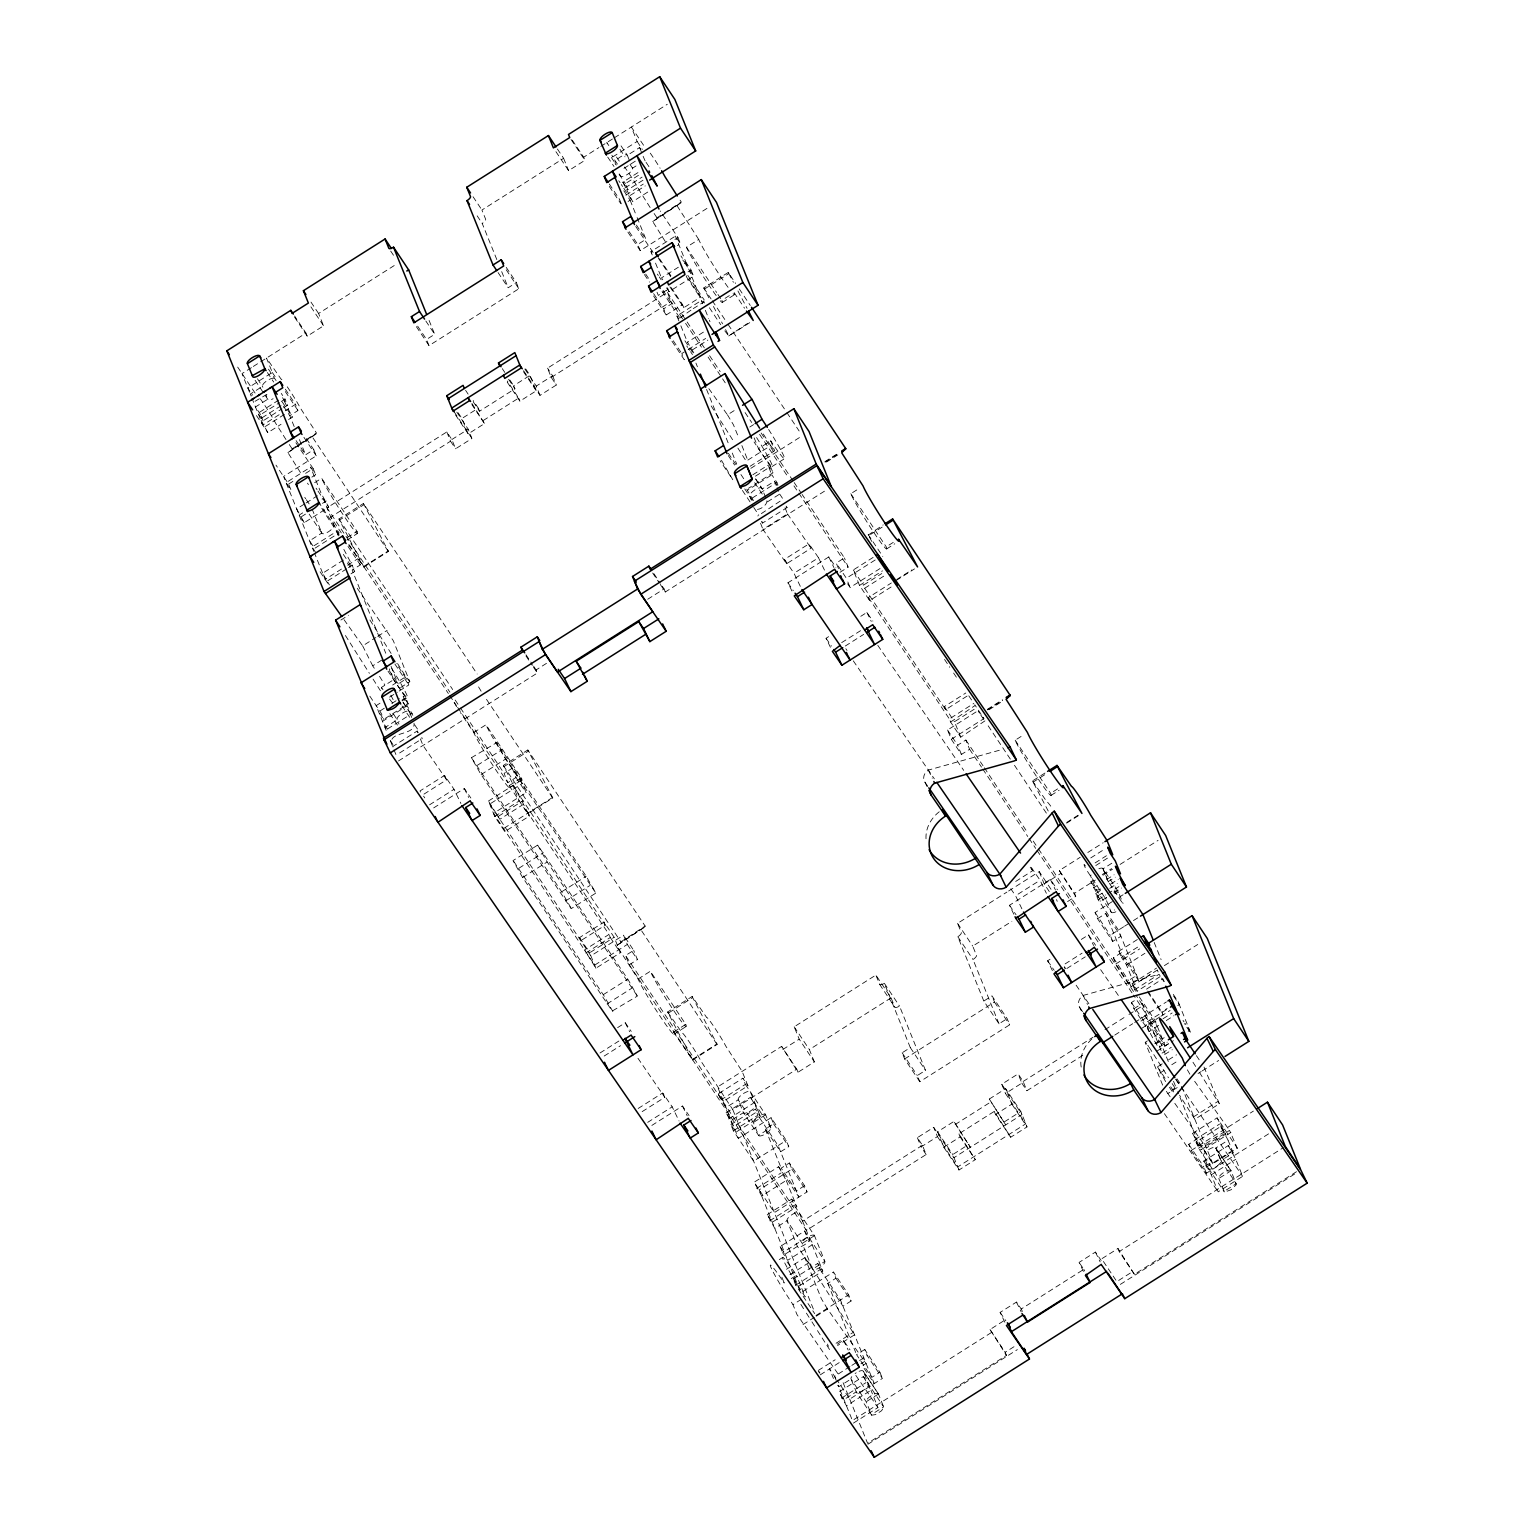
<?xml version="1.0" encoding="UTF-8"?>
<svg xmlns="http://www.w3.org/2000/svg" width="1534" height="1534" viewBox="0 0 1534 1534"><rect width="100%" height="100%" fill="white"/><g stroke="black" fill="none" stroke-linecap="round" stroke-linejoin="round"><path stroke-width="0.75" stroke-dasharray="5 3.75" d="M348.602 544.819L363.903 567.005L339.455 520.103L364.018 504.667L363.462 503.536L477.17 674.02M363.903 567.005L388.447 551.435L364.018 504.667M724.815 330.865L728.765 335.927L750.164 322.389M400.585 687.596L409.827 681.729L393.318 640.733L356.923 587.829M471.417 757.719L496.652 742.648L586.18 876.259L595.863 893.095L571.147 908.646L480.41 773.519L471.417 757.719L561.674 891.772L571.357 908.627M495.981 742.13L504.916 758.007L595.863 893.095M750.107 466.259L774.651 450.708L770.758 440.891L758.505 448.637A33.901 2.224 57.7 0 0 772.35 465.914A33.901 2.224 57.7 0 0 756.377 437.228M524.34 808.399L528.31 813.461L552.815 797.948L527.83 750.03L645.315 926.344M537.705 845.081L512.989 860.612L521.982 876.413L612.2 1011.059L637.377 996.084L628.461 980.207L537.705 845.081L546.487 860.9L637.377 996.084M612.871 1011.596L603.955 995.719L513.2 860.593M692.62 1059.994L717.164 1044.443L692.678 997.579L668.23 1013.188L692.659 1059.956L673.522 1032.133A33.901 2.224 57.7 0 1 660.176 1016.371A33.901 2.224 57.7 0 1 638.106 979.018L616.61 945.577L645.335 926.594L616.61 945.577M786.501 1269.27L804.89 1257.631L808.802 1262.75L854.534 1334.81L837.564 1345.548M1162.657 1085.132L1145.208 1042.487L1148.276 1040.186M287.893 452.568L316.618 433.585L287.893 452.568L300.856 473.22M652.717 221.548L681.441 202.546L652.717 221.548L666.216 243.005M1217.497 1165.878L1221.045 1162.235A5.369 1.802 -33.7 0 0 1221.198 1161.2L1215.848 1147.969L1228.082 1140.222L1220.604 1126.57L1196.098 1142.082L1198.553 1148.218L1218.801 1178.572L1224.554 1192.11L1231.035 1189.79L1236.366 1184.631L1231.016 1170.73A7.267 2.454 -33.7 0 0 1223.959 1172.283A7.267 2.454 -33.7 0 0 1218.763 1178.476L1231.054 1170.806L1215.829 1147.969A7.267 2.454 -33.7 0 0 1208.773 1149.522A7.267 2.454 -33.7 0 0 1203.596 1155.716L1208.945 1168.966A5.369 1.802 -33.7 0 0 1209.693 1169.426L1214.142 1168.007A9.031 3.049 -33.7 0 0 1217.497 1165.878M722.341 302.409L734.46 294.701M886.69 548.904L894.782 543.765M1051.058 795.398L1059.131 790.259M1157.096 1045.363A33.901 2.224 57.7 0 1 1147.566 1026.361L1156.406 1020.819M294.586 317.193L307.222 336.176L323.559 325.822L318.573 313.473L395.139 264.979M496.824 259.591L482.213 223.427A4.851 1.63 -33.7 0 0 485.664 219.285L481.925 210.024L563.611 158.309L557.283 148.817M251.423 367.642L242.008 373.606L251.097 396.117M253.321 366.434L305.975 333.089L294.605 316.004M555.941 151.693L568.596 170.657L584.933 160.303L583.687 157.216L598.893 147.59M600.791 146.401L612.488 138.98M614.367 137.792L667.29 104.274M281.892 379.703A19.386 1.266 57.7 0 0 281.125 379.186L266.513 358.093L272.323 372.494L247.818 388.006L252.573 395.12M617.397 164.08L612.641 156.967L637.147 141.454L631.337 127.054L644.414 146.497M640.867 149.469L639.601 147.552L627.348 155.317L629.937 161.741M255.066 401.294L268.565 393.413M623.974 168.356L635.287 161.185M636.035 165.96L632.545 168.184A7.267 2.454 -33.7 0 1 627.406 174.454A7.267 2.454 -33.7 0 1 620.33 176.007L619.352 173.553M278.747 400.086L258.019 413.221L263.062 420.815L281.911 408.869M647.751 192.057L632.679 201.606L622.842 182.182L639.793 171.444M263.062 420.815L260.569 414.64L279.418 402.694M281.316 401.505L285.075 399.128L281.278 393.433M642.976 180.226L627.885 189.775L625.393 183.601L640.483 174.051M281.029 405.743L260.301 418.878L267.856 432.646L281.048 424.285M625.124 187.838L642.075 177.1M283.809 407.68L287.567 405.302L285.075 399.128M279.13 414.717L262.793 425.052L251.998 398.399M285.343 389.195L295.468 404.362L285.247 410.824M625.795 195.163L643.264 184.099M265.363 426.471L286.091 413.336M630.186 195.432L645.258 185.882M294.183 426.567L289.792 415.714L297.96 410.537L295.468 404.362M628.058 201.491L630.11 200.187L623.782 190.715M288.584 419.511L292.361 417.133L282.505 397.709L287.567 405.302M506.239 267.395L516.364 282.563L518.856 288.737L429.021 345.629L426.529 339.455L434.697 334.297L428.197 318.209M498.071 272.553L508.195 287.74L516.364 282.563M292.093 448.868L316.464 433.029L300.204 407.814A19.386 1.266 57.7 0 0 285.439 384.209M656.916 217.828L681.288 201.989L678.622 197.982M296.1 440.584L305.592 454.812L313.761 449.635L305.208 436.845M706.944 208.413L640.234 250.636L637.741 244.462L645.91 239.304L637.128 217.579M313.761 449.635L316.253 455.809L283.579 476.499L313.818 551.377M311.862 477.132L315.64 474.754L310.577 467.161L286.072 482.673L291.134 490.266L288.641 484.092L275.986 465.128M652.218 254.932L650.895 251.653L675.401 236.121L680.463 243.714L677.395 245.651M288.641 484.092L294.298 480.506M305.611 473.354L313.147 468.579L294.164 440.124M674.902 239.477L677.97 237.54L660.253 210.983M314.643 482.692L321.641 478.263L357.058 531.378L346.55 538.031M716.148 295.544A33.901 2.224 57.7 0 1 686.465 247.223L698.718 239.457A33.901 2.224 57.7 0 0 728.401 287.778M304.211 504.149L296.676 508.924L304.231 522.691L328.736 507.16L321.181 493.411L310.577 467.161M306.091 502.96L317.404 495.789M662.765 279.782L661.499 277.884L678.354 267.223M684.471 263.33L686.005 262.372L675.401 236.121M302.677 512.874L299.168 515.098L304.231 522.691M301.738 516.517L305.496 514.12M322.466 503.382L326.243 500.985M687.999 271.901L691.067 269.965L686.005 262.372M471.878 403.404L484.514 423.576L468.177 433.911L461.945 418.475L478.282 408.14L473.22 400.547M473.201 401.735L479.528 411.227L514.925 388.811L513.66 385.724L529.997 375.37L524.954 367.796M456.806 412.109L468.196 429.194L471.935 438.456L455.598 448.791L451.859 439.529L446.797 431.955L326.991 507.812L449.903 692.141M523.554 370.691L539.987 395.35L556.324 385.015L551.262 377.422L547.523 368.16L667.328 292.285L685.813 320.05M666.523 287.855L669.054 291.652L693.56 276.139L691.067 269.965M451.859 439.529L468.196 429.194M539.987 395.35L536.248 386.089L552.585 375.753L547.523 368.16M446.797 431.955L450.536 441.217L330.75 517.073L341.315 532.931M483.268 420.489L518.665 398.073L507.275 380.988M551.262 377.422L671.067 301.546L684.279 321.373M671.163 287.548L682.553 304.614L666.216 314.969L663.723 308.794L671.892 303.617L666.485 290.233L658.316 295.41L655.823 289.236M507.255 382.177L519.911 401.16L536.248 390.806L529.997 375.37M339.417 520.007L338.937 518.991L363.443 503.478M708.881 297.807L703.761 287.951L728.267 272.438L735.611 283.445M704.336 289.159L728.842 273.627L728.286 272.496M322.044 499.068A7.267 2.474 -32.3 0 1 323.693 499.566L334.067 525.299A7.267 2.416 -35.1 0 1 328.487 531.742A7.267 2.416 -35.1 0 1 321.852 533.027L309.561 540.831L314.623 548.405L339.129 532.892L318.88 502.538M669.898 286.839L683.8 307.701L700.137 297.366L687.251 265.459L680.923 255.967M339.091 535.27L336.56 531.473L312.054 547.005L317.116 554.579M678.872 320.874L676.877 315.966L701.383 300.453L702.975 302.812M679.754 318.152L691.7 309.619M693.234 308.641L703.953 301.853L686.561 275.775M720.271 300.779A33.901 2.224 57.7 0 0 721.881 300.338L732.389 293.684M343.386 560.102L322.658 573.237L329.388 584.933M693.79 352.878L687.481 342.197L704.336 331.536M341.488 569.056L325.15 579.411L314.7 553.563M347.624 565.183L357.825 558.721L360.317 564.896L352.149 570.073L385.763 653.235M682.592 355.485L681.805 353.549L686.58 350.538M688.172 349.522L705.64 338.458M327.72 580.83L346.569 568.884M348.448 567.695L352.226 565.317L343.635 548.98M692.543 349.79L707.864 340.088M350.941 573.869L354.718 571.492L352.226 565.317M363.788 566.41L388.294 550.879M728.727 335.965L749.359 322.236M340.893 620.043L348.429 615.268M344.038 619.698L362.657 645.891L375.849 637.53M377.728 636.342L387.143 630.378M708.861 388.677L727.48 414.851L736.895 408.888M374.296 668.249A33.901 2.224 57.7 0 0 372.704 665.833L383.193 659.179M749.781 427.027L753.597 424.611M381.889 688.593L381.429 687.443L393.682 679.677L389.31 668.882M392.666 685.027L405.858 676.686L409.827 681.729M737.892 448.081L746.176 461.159L770.682 445.646L774.593 450.747M389.31 670.665L398.169 683.934L406.337 678.776L396.213 663.589M379.991 703.205L376.156 705.64L386.875 732.178M389.598 697.107L397.287 692.237M399.224 691.029L408.83 684.95L406.337 678.776M750.855 468.33L801.016 436.576M384.305 708.229L378.649 711.814L383.711 719.388L408.217 703.876L405.724 697.702L388.006 671.144M391.841 703.454L399.377 698.679M752.868 474.754L767.94 465.205L773.002 472.798L748.496 488.311M401.946 700.098L405.724 697.702M755.437 476.173L770.509 466.624L754.076 441.965M402.138 700.865L407.392 697.548M408.217 703.876L403.154 696.283L407.009 705.832L382.503 721.363L388.179 730.491M753.482 500.621L747.346 490.362L771.851 474.831L767.94 465.205M777.239 485.338L774.478 481.216L762.225 488.962L755.84 479.394M387.565 728.938L412.071 713.425L407.009 705.832M752.408 497.936L776.913 482.424L771.851 474.831M824.928 461.619L838.12 453.259M825.062 462.175L838.254 453.834M826.5 462.06L837.813 454.908M391.937 739.292C395.408 732.063 415.407 734.172 414.027 723.223M767.441 501.848L779.694 494.082L777.086 487.659M418.149 732.466L417.19 731.047L392.685 746.559L393.644 747.998M780.116 501.177L757.796 515.961M399.626 752.964L422.253 738.64L421.792 737.49M761.593 521.656L762.551 523.075L787.057 507.562L786.117 505.261M398.495 760.941L537.36 673.023L536.095 669.936L546.986 663.033M647.731 599.238L664.069 588.903L661.538 585.106M786.578 563.745L784.468 559.392L808.974 543.861L811.064 548.232L786.578 563.745L762.954 529.383L787.46 513.871L784.392 506.047M660.253 584.396L665.315 591.99L827.382 489.346M473.738 732.523L485.99 724.757L521.407 777.872L509.173 785.638A33.901 2.224 57.7 0 1 495.827 769.876A33.901 2.224 57.7 0 1 473.738 732.523L460.468 712.601M893.248 542.403L886.23 546.833A33.901 2.224 57.7 0 1 872.904 531.09A33.901 2.224 57.7 0 1 850.814 493.718L859.577 488.176M420.527 792.043L420.009 790.95L444.515 775.437L454.045 789.301L460.89 803.471M423.998 794.113L446.605 779.79L444.515 775.437M477.362 765.293L501.848 749.781M800.307 586.333L793.998 573.256L818.504 557.743L808.974 543.861M429.539 804.832L454.045 789.301M481.101 774.555L505.606 759.042M791.889 590.954L787.939 582.786L828.782 556.938L835.915 567.331M433.681 807.9L464.323 788.495L470.861 798.025M528.252 813.499L503.305 765.485L527.811 749.973M868.359 534.982L883.201 524.896M503.861 766.693L528.367 751.161M871.734 541.425L868.685 535.654L883.776 526.104M512.26 768.227L515.999 777.489L507.831 782.666L504.092 773.404L512.26 768.227L522.385 783.414L526.124 792.675L493.449 813.365L594.636 965.135L627.31 944.445L623.571 935.184L590.897 955.874L489.71 804.104L522.385 783.414M838.484 568.615L836.241 563.055L844.409 557.897L802.129 494.466M839.98 572.316L848.149 567.158L844.409 557.897M488.464 801.016L512.97 785.504L605.297 925.175L580.792 940.687L579.545 937.6L604.032 922.087L614.156 937.274L620.388 952.71L595.901 968.222L584.531 949.949L609.036 934.436L528.079 813.02L529.326 816.107L504.82 831.62L494.696 816.452L488.464 801.016L499.835 819.271L524.34 803.758M891.081 587.023L869.644 600.599L859.519 585.413L853.288 569.977L873.191 557.379M875.185 559.987L846.365 578.241L836.241 563.055M847.573 583.706L850.104 587.503L882.779 566.813M494.696 816.452L519.201 800.94L512.97 785.504M859.519 585.413L882.491 570.859M498.588 816.184L523.075 800.671M967.053 696.091L945.615 709.667L864.658 588.251L863.412 585.163L881.782 573.524M864.658 588.251L884.562 575.634M552.662 797.392L503.574 828.533L504.82 831.62M869.644 600.599L868.397 597.512L891.369 582.958M896.757 579.468L911.829 569.919M896.144 580.523L914.513 568.884M830.412 647.271L826.059 638.278L828.609 636.668M860.785 616.304L866.902 612.43L872.865 621.097M841.667 642.631L860.516 630.704M845.292 646.025L863.68 634.386M518.933 868.206L543.439 852.693M522.672 877.467L547.178 861.955M561.674 891.772L586.18 876.259M565.432 901.033L589.919 885.521M945.615 709.667L944.369 706.58L965.806 693.004M984.905 720.903L960.725 737.183L950.601 722.015L949.354 718.928L973.86 703.397M585.777 953.036L610.283 937.523L609.036 934.436M950.601 722.015L974.78 705.717M595.901 968.222L589.65 952.787L614.156 937.274M960.725 737.183L954.474 721.747L975.912 708.171M961.415 754.44L957.676 745.179L965.845 740.021L969.584 749.282L961.415 754.44L951.31 739.273L947.552 730.011L978.308 710.53M620.81 941.876L645.181 926.018M987.397 709.302L1002.469 699.753M987.532 709.878L1002.622 700.329M988.989 709.763L1002.181 701.402M951.31 739.273L983.965 718.583L974.78 704.777M1082.793 1055.334L1026.898 1090.732L1023.14 1081.47L1018.097 1073.877L1001.76 1084.231L1021.989 1114.585L953.918 1157.691L933.688 1127.337L917.351 1137.672L922.413 1145.265L926.153 1154.527L806.366 1230.383L629.266 964.79L625.527 955.529L633.695 950.351L623.571 935.184M629.266 964.79L637.435 959.613L633.695 950.351M603.265 994.684L627.77 979.152M638.106 979.018L650.358 971.252L685.775 1024.367L673.522 1032.133M1057.597 788.898L1050.598 793.346A33.901 2.224 57.7 0 1 1037.252 777.585A33.901 2.224 57.7 0 1 1015.182 740.213L1023.926 734.671M607.004 1003.945L631.509 988.414M617.627 1027.627L625.278 1022.775L631.241 1031.442M600.024 1052.976L618.873 1041.03M668.23 1013.188L667.654 1011.98L692.16 996.467L706.714 1017.579A19.386 1.266 57.7 0 1 714.652 1027.761A19.386 1.266 57.7 0 1 725.85 1046.188L742.13 1071.403L747.94 1085.804L723.454 1101.316L718.391 1093.742L742.878 1078.21L747.94 1085.804M1048.221 811.026L1032.478 780.94L1045.67 772.599M1033.053 782.148L1046.246 773.788M604.185 1056.044L620.522 1045.689M692.524 1059.4L717.011 1043.887M1066.763 822.397L1078.076 815.225M1066.629 823.144L1078.881 815.398M638.163 1108.468L662.669 1092.956L672.199 1106.819L679.044 1120.99M642.152 1111.632L664.778 1097.309L662.669 1092.956M1015.681 881.456L1032.65 870.698L1030.541 866.346L1040.071 880.228L1046.38 893.306M771.084 1117.672L773.577 1123.847L765.408 1129.024L780.595 1151.785L788.764 1146.627L786.271 1140.452L771.084 1117.672L738.41 1138.362L717.624 1086.916L781.611 1046.399L798.025 1072.247L814.362 1061.911L799.195 1039.151L794.19 1026.802L875.876 975.068L891.062 997.829L894.801 1007.09A4.851 1.63 -33.7 0 0 899.499 1006.055L925.481 1070.368L917.313 1075.545L919.806 1081.719L1009.66 1024.827L1007.167 1018.653L991.98 995.873L983.812 1001.05L998.998 1023.811L1007.167 1018.653M983.812 1001.05L957.83 936.737A4.851 1.63 -33.7 0 0 961.3 932.614L957.561 923.353L1006.898 892.098M1008.605 891.024L1039.227 871.619L1053.149 892.5M647.693 1122.351L672.199 1106.819M651.854 1125.419L682.477 1106.014L689.034 1115.544M1021.893 908.818L1015.566 895.741L1040.071 880.228M1067.568 901.57L1075.737 896.393L1059.304 870.545L1080.204 857.295M1087.817 852.482L1103.176 842.76M1013.84 914.264L1009.506 905.271L1050.349 879.404L1057.482 889.816M782.858 1049.486L799.195 1039.151M1049.275 891.561L1044.213 883.967L1060.55 873.632M1090.751 857.928L1103.943 849.568M745.39 1084.385L765.619 1114.739L770.816 1127.605A7.267 2.454 -33.7 0 1 765.619 1133.799A7.267 2.454 -33.7 0 1 758.563 1135.371L753.367 1122.505L738.237 1099.82L725.985 1107.567L720.884 1099.916L745.39 1084.385L742.878 1078.21M1095.123 862.913L1106.436 855.742M1095.813 865.521L1109.005 857.161M814.362 1061.911L809.377 1049.563L891.062 997.829M998.998 1023.811L973.016 959.498A4.851 1.63 -33.7 0 0 976.468 955.375L972.729 946.114L1011.865 921.32M1111.805 863.239L1103.061 868.781L1108.257 881.647L1123.444 904.561A7.267 2.454 -33.7 0 1 1123.406 905.118M726.081 1112.783L750.586 1097.251L770.816 1127.605L758.563 1135.371L743.396 1112.61A7.267 2.454 -33.7 0 0 750.452 1111.038A7.267 2.454 -33.7 0 0 755.648 1104.844L750.433 1091.978A7.267 2.454 -33.7 0 0 743.376 1093.55A7.267 2.454 -33.7 0 0 738.199 1099.744L743.434 1112.668L731.181 1120.434L726.081 1112.783L733.636 1126.531L758.141 1111.019L750.586 1097.251M1106.398 897.582L1100.741 901.167L1090.904 881.743L1094.662 879.346M1102.217 874.572L1111.632 868.608M813.365 1309.058L732.811 1109.676L796.779 1069.16L781.611 1046.399M1075.737 896.393L1074.49 893.306L1095.391 880.075M1102.984 875.262L1112.495 869.241M1120.088 864.428L1158.093 840.364M728.573 1118.957L753.079 1103.425M1093.397 887.918L1097.155 885.521M1106.589 879.557L1114.125 874.783M1108.277 882.05A7.267 2.454 -33.7 0 0 1108.219 881.571L1115.256 877.218M730.855 1124.614L755.361 1109.082L760.423 1116.675L735.917 1132.188L730.855 1124.614L733.348 1130.788L753.597 1161.142L786.271 1140.452M1137.346 939.556L1118.957 951.195L1139.206 981.549L1118.42 930.103L1098.171 899.749L1095.679 893.574L1101.335 889.988M1110.75 884.025L1118.305 879.25M1098.459 895.511L1102.217 893.114M1109.753 888.339L1117.308 883.565M733.348 1130.788L757.854 1115.256L755.361 1109.082M1098.171 899.749L1105.707 894.974M1107.606 893.785L1118.9 886.614M1113.933 892.807L1121.469 888.033M1114.7 893.689L1118.516 892.251M1097.558 918.693L1105.726 913.516L1120.913 936.277L1112.744 941.454L1097.558 918.693L1095.065 912.519L1114.125 900.439M1118.9 897.428L1123.655 894.399M1115.889 911.79A7.267 2.454 -33.7 0 1 1111.249 912.289L1114.643 909.873M919.806 1081.719L904.638 1058.959L902.145 1052.784L910.314 1047.607L884.332 983.294A4.851 1.63 -33.7 0 1 879.615 984.329L875.876 975.068M1052.382 970.581L1047.626 960.763L1050.694 958.827M1081.317 939.422L1088.469 934.896L1095.621 945.308M904.638 1058.959L994.473 1002.047L991.98 995.873M1065.114 963.908L1082.084 953.17M1112.744 941.454L1110.252 935.28L1125.956 925.328M1133.492 920.553L1139.148 916.968M1066.859 968.491L1085.247 956.852M778.639 1166.722L786.194 1180.471L761.689 1196.002L754.134 1182.235L778.639 1166.722L798.888 1197.076L778.102 1145.61L757.854 1115.256M804.564 1185.724L796.395 1190.902L781.209 1168.122L789.377 1162.964L804.564 1185.724L807.057 1191.899L774.382 1212.589L754.134 1182.235M1157.576 969.91L1131.037 986.726L1115.851 963.966L1113.358 957.791L1121.527 952.614L1105.726 913.516M756.626 1188.409L781.132 1172.896M1160.088 976.659L1137.116 991.194L1126.512 964.963L1121.45 957.369L1139.839 945.73M789.377 1162.964L791.87 1169.138L759.196 1189.828L800.767 1292.721M1115.851 963.966L1139.685 948.875M1126.512 964.963L1144.901 953.323M1131.037 986.726L1128.545 980.552L1136.713 975.375L1121.527 952.614M767.23 1214.64L791.736 1199.128L796.798 1206.721L772.292 1222.234L767.23 1214.64L774.785 1228.408L787.038 1220.661A7.267 2.454 -33.7 0 1 792.234 1214.468A7.267 2.454 -33.7 0 1 799.291 1212.895L809.684 1238.628A7.267 2.454 -33.7 0 1 804.506 1244.822A7.267 2.454 -33.7 0 1 797.431 1246.375L785.178 1254.141L780.116 1246.548L804.621 1231.035L824.87 1261.389A7.267 2.454 -33.7 0 1 819.674 1267.583A7.267 2.454 -33.7 0 1 812.617 1269.136L797.431 1246.375L787.038 1220.661L802.224 1243.422L812.617 1269.136L824.87 1261.389L814.477 1235.656L794.228 1205.302L791.736 1199.128M1135.505 991.213L1132.054 983.62L1156.559 968.088M1164.383 965.615L1197.747 944.484M1140.567 980.686L1150.097 974.665M769.723 1220.815L794.228 1205.302M1134.546 989.794L1159.052 974.263L1160.011 975.701M1146.531 989.123L1162.868 978.769L1165.073 983.275M1158.63 1025.402L1149.119 1031.5L1133.933 1008.72L1131.44 1002.546L1136.349 999.439M989.296 1099.034L1005.71 1124.882L989.296 1099.034L1005.633 1088.699L1020.8 1111.46L1027.032 1126.896L1010.714 1137.231L994.281 1111.383L958.884 1133.799L975.317 1159.646L958.98 1170.001L943.793 1147.24L937.562 1131.804L953.899 1121.45L970.332 1147.298L953.899 1121.45M1133.933 1008.72L1142.101 1003.562L1157.288 1026.323M922.413 1145.265L802.627 1221.122L625.527 955.529M955.145 1124.537L990.542 1102.121M1023.14 1081.47L1093.033 1037.214M1104.998 1029.64L1126.972 1015.719M1128.966 1014.453L1142.945 1005.614L1136.33 995.7M926.153 1154.527L921.09 1146.933L937.427 1136.598L933.688 1127.337M937.427 1136.598L957.676 1166.952L1025.728 1123.847L1005.499 1093.493L1021.836 1083.138L1018.097 1073.877M1161.123 1050.598L1152.494 1029.276L1144.939 1015.508L1166.396 1001.932M1114.739 1035.105L1132.706 1023.715M1134.7 1022.449L1146.684 1014.875L1133.473 995.048M1140.989 1021.069L1147.509 1016.927L1142.101 1003.562M943.793 1147.24L960.131 1136.886L958.884 1133.799M1010.714 1137.231L995.528 1114.47L1011.865 1104.135L1005.633 1088.699M1147.777 992.21L1162.964 1014.971L1161.717 1011.884L1167.163 1008.432M807.114 1237.209L812.176 1244.803L787.671 1260.315L782.628 1252.722L807.114 1237.209L804.621 1231.035M1147.451 1021.682L1167.355 1009.084M1141.833 1028.279L1159.704 1017.042M1149.119 1031.5L1146.627 1025.326L1156.329 1019.17M1160.912 1016.256L1170.116 1010.446M1177.767 1005.595L1179.301 1004.617L1178.054 1001.549L1171.727 992.057M779.272 1259.606L782.762 1257.401M1163.06 1018.729L1172.129 1012.977M958.98 1170.001L952.748 1154.565L969.085 1144.211M1004.463 1121.795L1020.8 1111.46M1166.281 1020.551L1173.951 1015.7M1154.393 1036.313L1160.529 1032.42M789.952 1274.677L808.802 1262.75M1154.776 1043.638L1164.191 1037.674M1156.157 1043.829L1162.695 1039.688L1147.509 1016.927M791.218 1278.589L796.472 1275.272A33.901 2.224 57.7 0 0 783.126 1259.51A33.901 2.224 57.7 0 0 805.216 1296.882L796.472 1275.272M1168.294 1061.509L1161.296 1044.232L1166.549 1040.896M793.212 1278.973L817.718 1263.441L822.78 1271.034L798.274 1286.547L793.212 1278.973L795.724 1285.147L814.688 1313.603M1159.57 1046.955L1167.24 1042.104M1157.019 1051.039L1169.79 1042.967M1188.16 1031.327L1189.694 1030.349L1184.938 1023.236M795.724 1285.147L820.211 1269.615L817.718 1263.441M1162.063 1053.129L1171.267 1047.319M1164.632 1054.548L1172.302 1049.697M802.819 1291.436L833.441 1272.031L848.628 1294.811L851.121 1300.985L842.952 1306.143L827.766 1283.383L835.934 1278.206L833.441 1272.031M1165.61 1081.585L1157.441 1066.859L1162.197 1063.848M1168.544 1059.821L1176.482 1054.798M837.89 1373.659L797.009 1314.58L792.963 1304.629L801.707 1299.087M1171.784 1064.73L1178.783 1060.301M1159.934 1073.033L1166.051 1069.16M815.954 1315.501L848.628 1294.811M1173.548 1091.94L1172.609 1089.639L1177.383 1086.609M1198.016 1073.532L1201.199 1071.537M1202.215 1070.885L1218.667 1060.473M803.011 1324.571L814.324 1317.399M816.203 1316.21L827.516 1309.058L866.116 1363.458L862.338 1365.854M1166.396 1091.326L1167.834 1093.531L1177.249 1087.568M836.068 1343.247L853.038 1332.509M1193.356 1116.982L1217.862 1101.47L1219.357 1103.771L1194.852 1119.283L1179.531 1095.18M837.315 1344.168L843.451 1340.294L849.989 1349.824M818.197 1370.495L835.167 1359.757M1192.589 1133.415L1217.076 1117.883L1237.324 1148.237L1212.819 1163.769L1192.589 1133.415L1201.16 1149.675L1225.647 1134.163L1217.076 1117.883M820.307 1374.848L840.805 1361.578M1195.082 1139.589L1219.588 1124.058M864.735 1349.479L856.566 1354.637L871.753 1377.417L879.902 1372.24L864.735 1349.479L867.228 1355.653L882.414 1378.414L849.74 1399.104L837.085 1380.121M1268.58 1133.856L1206.395 1173.242L1191.209 1150.481L1188.716 1144.306L1196.884 1139.129L1177.729 1091.729M849.932 1366.602L834.554 1376.343L837.238 1382.959M851.849 1365.375L857.621 1361.732M859.539 1360.524L867.228 1355.653M1191.209 1150.481L1253.393 1111.095M1198.553 1148.218L1224.631 1131.651M860.938 1363.803L864.716 1361.425M1174.814 1103.349L1205.034 1145.898L1229.539 1130.385L1237.324 1148.237M1230.939 1132.437L1206.433 1147.95L1205.11 1146.013M863.412 1376.516L870.967 1390.264L846.461 1405.796L838.906 1392.028L863.412 1376.516L883.642 1406.87L871.389 1414.616M1228.274 1145.572L1235.79 1159.301L1242.636 1176.348L1218.13 1191.86L1211.285 1174.814L1203.768 1161.085L1228.274 1145.572L1233.163 1152.916L1220.911 1160.682L1236.251 1183.692L1223.998 1191.439M1206.395 1173.242L1203.902 1167.067L1212.071 1161.89L1196.884 1139.129M841.399 1398.203L865.905 1382.69M1206.242 1167.221L1230.728 1151.708M1211.285 1174.814L1235.79 1159.301M1083.426 1271.418L1079.073 1262.424L1095.41 1252.07L1101.163 1260.449M1022.392 1311.455L1021.222 1309.001L1083.829 1269.347L1079.073 1262.424M843.125 1382.748L867.592 1443.321L1006.457 1355.385L990.024 1329.537L1006.362 1319.182M1296.479 1171.708L1134.412 1274.351L1117.979 1248.503L1101.642 1258.839L1116.829 1281.599M991.271 1332.624L852.425 1420.542L838.12 1385.183M1134.412 1274.351L1119.226 1251.591L1283.306 1147.681M853.441 1423.092L877.947 1407.579L870.967 1390.264M1006.457 1355.385L1005.192 1352.298L1016.083 1345.395M1118.65 1280.449L1133.166 1271.264M867.976 1444.223L1017.33 1349.632M1120.338 1284.399L1297.055 1172.494M1124.537 926.229L1129.312 923.2M1144.939 1015.508L1165.188 1045.862L1173.357 1040.704M1004.847 1322.212L1000.11 1312.414L1016.448 1302.078L1021.222 1309.001M346.895 540.141L357.518 533.448M772.101 466.509L784.43 458.762M509.48 787.747L521.867 779.943M673.848 1034.242L686.235 1026.438M927.054 786.539L924.944 782.187A9.683 8.399 -25.8 0 1 928.338 770.087L1002.546 749.378M1081.355 1010.81L1079.763 1007.531A9.683 8.399 -25.8 0 1 1083.177 995.432L1157.384 974.723M388.313 551.454L312.399 437.056M552.662 797.948L485.127 697.318M1145.208 1042.123L1146.55 1043.58M717.03 1044.462L641.116 930.064M851.773 1376.669A7.267 2.454 -33.5 0 0 851.006 1378.989L866.192 1401.75L871.676 1415.192L875.703 1414.578L881.532 1410.762L883.833 1407.349L878.445 1394.003L861.993 1369.344M255.085 393.049L235.68 364.114M619.276 161.147L615.498 155.567M1194.66 1081.297L1229.539 1130.385M1167.834 1093.531L1170.154 1096.81M1147.777 1045.268L1148.678 1046.552M787.46 513.871L811.064 548.232M877.793 645.354L963.697 770.356M1030.215 867.189L1032.65 870.698M1100.645 969.68L1119.839 997.618M1176.118 1079.533L1179.953 1085.113M1181.238 1086.973L1242.636 1176.348M784.468 559.392L793.998 573.256M845.828 648.709L847.017 650.435M1010.791 888.8L1015.566 895.741M1064.423 966.842L1065.612 968.587M853.307 660.866L934.34 778.831M1076.139 985.211L1090.214 1005.69M1164.402 1113.665L1218.13 1191.86M787.939 582.786L793.289 590.59M826.059 638.278L831.428 646.082M924.944 782.187L928.818 787.824M1009.506 905.271L1016.064 914.801M1047.626 960.763L1054.184 970.313M1079.763 1007.531L1083.637 1013.169M1000.11 1312.414L1005.863 1320.793M446.605 779.79L423 745.428L420.105 738.237M637.971 1058.287L664.778 1097.309M855.819 1375.365L877.947 1407.579M423.576 796.146L424.765 797.891M818.792 1371.358L819.981 1373.103M1230.901 1170.519L1215.848 1147.969L1220.911 1160.682M755.533 478.742L761.804 488.138M859.117 1371.3A7.267 2.454 -33.5 0 1 863.278 1371.223L878.33 1393.792M402.943 702.016L409.233 711.431M739.273 288.929L750.279 305.439M637.147 141.454L642.362 149.431M698.718 239.457L677.223 206.016M734.134 292.591L744.565 308.238M645.105 160.897L643.053 156.142M646.063 162.336L647.674 164.732M647.981 165.212L648.94 166.65M621.04 145.864L627.387 155.394A7.267 2.454 -33.7 0 0 620.33 156.947A7.267 2.454 -33.7 0 0 615.134 163.141L615.786 164.732M1098.881 868.743A7.267 2.454 -33.7 0 1 1102.908 868.512L1118.19 891.465L1123.061 903.507M686.465 247.223L716.627 292.476M717.95 294.432L721.881 300.338M850.814 493.718L886.23 546.833M1015.182 740.213L1050.598 793.346M619.928 149.277L624.971 156.832M630.014 164.406L632.545 168.184L630.8 163.889M608.825 145.577L606.831 142.566L608.289 146.171M650.128 207.493L640.522 192.287A19.386 1.266 57.7 0 0 624.491 166.976M654.117 213.494L656.782 217.502M703.761 287.951L711.105 298.957M712.313 300.779L725.774 320.951M728.209 324.633L784.468 408.984M786.904 412.646L799.137 430.996M868.129 534.446L882.798 556.458M1032.478 780.94L1047.089 802.052A19.386 1.266 57.7 0 1 1052.784 809.032M682.803 260.013L683.761 261.432M684.701 262.851L693.56 276.139M1161.583 978.059L1163.807 981.376M1173.606 996.084L1179.301 1004.617L1190.94 1033.437L1184.612 1023.945M1084.48 864.601L1085.42 866.02M611.337 157.465L616.4 165.039M1090.904 881.743L1111.134 912.097L1105.937 899.231L1085.554 868.493M944.541 659.447L949.795 667.328M953.611 673.043L957.408 678.737M968.798 695.822L972.594 701.498M687.807 275.372L704.259 300.031M709.398 307.74L720.692 324.69M978.27 711.239L979.536 713.137M980.801 715.036L983.946 719.772M1010.35 759.119L986.304 723.013M1014.473 765.293L1047.358 814.612M607.694 157.043L614.022 166.535M619.065 174.109L625.393 183.601M1183.04 1020.398L1183.999 1021.817M686.216 276.484L700.137 297.366M622.842 182.182L627.885 189.775M1095.679 893.574L1100.741 901.167M618.758 180.744L620.024 182.642M621.289 184.54L622.555 186.439M623.82 188.337L632.679 201.606M1196.424 1055.66L1200.221 1061.355M1204.017 1067.05L1219.357 1103.771M659.524 258.728L670.914 275.794M1147.796 991.022L1161.717 1011.884M609.324 184.022L619.448 199.19M636.418 225.076L645.91 239.304M1095.065 912.519L1110.252 935.28M658.239 258.019L670.895 277.002M609.286 186.4L620.676 203.466M635.747 226.495L653.465 253.052M650.895 251.653L651.854 253.072M572.297 140.15L583.687 157.216M1059.304 870.545L1074.49 893.306M571.012 139.441L584.933 160.303M1132.054 983.62L1137.116 991.194M629.208 231.672L637.741 244.462M657.357 274.107L658.297 275.526M659.256 276.945L661.154 279.802M1113.358 957.791L1128.545 980.552M1139.302 996.908L1154.795 1020.148L1165.188 1045.862M853.288 569.977L863.412 585.163M944.369 706.58L954.474 721.747M627.905 232.152L640.234 250.636M687.136 322.025L704.317 347.796M709.609 355.715L720.175 371.573M761.152 433.029L792.867 480.583M794.19 482.577L800.806 492.491M965.845 740.021L983.026 765.773M984.349 767.767L1027.953 833.173M1033.245 841.092L1037.214 847.036M1038.537 849.031L1135.007 993.725M685.602 323.367L701.46 347.144M708.075 357.058L721.287 376.865M722.61 378.86L725.237 382.829M745.064 412.55L751.679 422.464M759.598 434.352L788.687 477.956M793.96 485.894L848.149 567.158M868.397 597.512L949.354 718.928M969.584 749.282L981.492 767.115M982.795 769.09L1027.742 836.49M1029.065 838.465L1035.661 848.379M1036.984 850.354L1132.15 993.073M663.033 290.329L671.892 303.617M1220.604 1126.57L1225.647 1134.163M662.055 291.287L679.447 317.385M676.877 315.966L678.776 318.804M645.699 274.049L649.496 279.744M1131.44 1002.546L1146.627 1025.326M644.414 274.548L649.457 282.122M947.552 730.011L957.676 745.179M653.599 293.608L663.723 308.794M684.912 340.797L692.505 352.168M1176.981 1078.766L1180.777 1084.461M653.58 295.985L666.216 314.969M686.772 346.013L687.731 347.432M688.67 348.851L689.629 350.289M690.568 351.708L692.467 354.546M1175.677 1079.246L1179.473 1084.941M779.694 494.082L782.743 498.684M786.098 506.143L787.057 507.562M673.273 340.74L681.805 353.549M1157.441 1066.859L1165.974 1079.668M1170.71 1086.781L1172.609 1089.639M671.969 341.219L684.298 359.723L683.052 356.636M1169.407 1087.261L1173.203 1092.956M1196.098 1142.082L1201.16 1149.675M754.651 482.673L762.321 494.178M1203.768 1161.085L1224.247 1191.918M728.362 453.259L735.956 464.629M1188.716 1144.306L1203.902 1167.067M728.305 455.579L734.633 465.07M740.941 474.543L744.738 480.238M744.757 488.905L752.35 500.276M742.398 490.42L752.6 505.721M753.75 507.466L758.812 515.06M721.459 460.315L732.811 479.778L720.155 460.794M473.066 196.755L481.925 210.024M957.561 923.353L972.729 946.114M477.151 215.834L482.213 223.427M957.83 936.737L973.016 959.498M506.201 269.773L518.856 288.737M994.473 1002.047L1009.66 1024.827M1021.836 1083.138L1026.898 1090.732M524.858 369.023L536.248 386.089M523.593 371.842L536.248 390.806M1011.865 1104.135L1027.032 1126.896M653.944 573.716L660.272 583.208M652.659 573.007L658.987 582.498M502.289 368.639L504.82 372.436M509.882 380.029L513.66 385.724M508.598 379.32L514.925 388.811M884.332 983.294L899.499 1006.055M390.71 251.097L394.506 256.792M879.615 984.329L894.801 1007.09M425.838 321.009L434.697 334.297M910.314 1047.607L925.481 1070.368M465.607 390.345L468.138 394.142M471.858 404.592L484.514 423.576M960.131 1136.886L975.317 1159.646M417.67 326.186L426.529 339.455M902.145 1052.784L917.313 1075.545M416.366 326.665L429.021 345.629M458.148 412.78L461.945 418.475M937.562 1131.804L952.748 1154.565M454.217 411.898L471.935 438.456M455.521 414.947L468.177 433.911M450.536 441.217L455.598 448.791M310.98 302.102L318.573 313.473M794.19 1026.802L809.377 1049.563M310.923 306.858L323.559 325.822M990.024 1329.537L1005.192 1352.298M525.989 654.75L532.317 664.241M533.583 666.139L536.095 669.936M525.97 655.938L532.298 665.43M533.564 667.328L537.36 673.023M285.305 391.573L297.96 410.537M773.577 1123.847L788.764 1146.627M272.323 372.494L277.079 379.607M268.488 369.176L276.082 380.566M267.376 372.551L273.685 382.043M282.237 401.946L292.361 417.133M283.464 406.222L289.792 415.714M303.924 437.324L316.253 455.809M791.87 1169.138L807.057 1191.899M257.482 378.783L262.889 387.22M255.104 380.298L263.963 393.605M265.19 395.427L267.76 399.281A7.267 2.416 -35.1 0 0 273.09 398.744M515.999 777.489L526.124 792.675M627.31 944.445L637.435 959.613M285.976 439.529L275.698 423.326A19.386 1.266 57.7 0 0 260.281 398.84M289.293 444.534L291.978 448.542M338.937 518.991L452.664 689.533M503.305 765.485L620.714 941.588M667.654 1011.98L682.227 1033.091A19.386 1.266 57.7 0 1 690.147 1043.273A19.386 1.266 57.7 0 1 701.345 1061.701L732.811 1109.676M316.081 488.195L317.039 489.614M317.979 491.033L328.736 507.16M455.195 700.079L459.165 706.024M460.488 707.999L504.092 773.404M251.231 395.542L250.272 394.104L262.525 386.357A7.267 2.493 -32.3 0 1 267.357 380.47A7.267 2.493 -32.3 0 1 274.835 378.668L275.142 379.454M349.234 544.819L448.369 693.483M449.692 695.458L456.288 705.372M457.611 707.347L507.831 782.666M307.49 483.172L308.43 484.591M509.173 785.638L529.326 816.107M610.283 937.523L620.388 952.71M260.569 414.64L255.469 406.97L267.721 399.224L265.976 394.928M347.988 546.392L360.317 564.896M835.934 1278.206L851.121 1300.985M256.466 415.561L267.856 432.646M343.328 554.407L354.718 571.492M820.211 1269.615L840.459 1299.969L874.246 1383.591L862.856 1366.506M304.787 497.38L305.726 498.799M306.359 499.758L309.523 504.494M347.413 562.959L352.149 570.073M309.159 514.101L321.814 533.065L312.284 509.48M579.545 937.6L589.65 952.787M394.909 664.069L408.83 684.95M320.088 571.818L328.947 585.106M403.174 702.534L412.032 715.803M402.042 705.908L409.636 717.279M414.698 724.873L418.494 730.567M871.676 1415.192L856.221 1391.856L843.968 1399.622L838.906 1392.028M393.452 714.077L397.248 719.772L384.996 727.538L387.22 730.855M835.819 1378.241L829.491 1368.75L833.441 1378.51M837.813 1385.336L838.772 1386.755L851.025 1378.989L856.375 1392.239A5.369 1.802 -33.7 0 0 857.122 1392.699L861.571 1391.28A9.031 3.049 -33.7 0 0 864.927 1389.152L868.474 1385.509A5.369 1.802 -33.7 0 0 868.627 1384.473L863.259 1371.243M389.789 713.655L397.479 725.179M369.828 696.148L381.218 713.214L383.711 719.388M390.192 740.385L394.947 747.499M727.48 414.851L733.463 424.841L738.851 438.072M827.516 1309.058L821.342 1298.684L804.832 1257.688M362.657 645.891L372.704 665.833M1192.973 1062.237L1195.734 1066.59M1199.435 1072.4L1217.862 1101.47M763.318 434.026L770.682 445.646M1149.119 1047.223L1168.467 1077.75M1172.149 1083.56L1175.849 1089.37M711.162 405.935L734.211 442.271M369.924 620.004L391.112 653.426M397.574 663.608L405.858 676.686M800.882 1304.418L803.643 1308.79M806.405 1313.142L811.026 1320.41M811.946 1321.867L816.548 1329.134M817.469 1330.592L830.028 1350.323L829.108 1348.041M345.418 635.517L369.387 673.311M373.069 679.121L380.432 690.741M481.12 691.22L477.573 685.219M456.614 706.733L452.568 699.753M1189.866 1074.184L1186.338 1068.028M983.812 718.947L982.949 717.471M728.842 273.627L733.386 282.294M737.95 290.961L747.058 308.296M713.444 306.474L722.552 323.808M725.582 329.58L728.612 335.371M692.639 997.484L692.16 996.467M1088.469 934.896L1093.608 945.519M1050.349 879.404L1055.469 890.027M1083.177 995.432L1087.51 1004.425M1064.155 967.014L1064.807 968.376M866.902 612.43L871.254 621.404M828.782 556.938L833.902 567.542M928.338 770.087L932.288 778.256M818.504 557.743L825.35 571.914M1095.41 1252.07L1100.146 1261.868M1083.829 1269.347L1084.615 1270.977M1016.448 1302.078L1021.184 1311.877M843.451 1340.294L848.187 1350.093M818.715 1371.588L819.386 1372.949M682.477 1106.014L687.213 1115.812M625.278 1022.775L629.63 1031.749M464.323 788.495L468.656 797.488M746.866 489.154L747.346 490.362M1154.182 942.451L1161.104 959.613M1157.499 970.408L1158.112 971.962M1103.023 868.704L1108.219 881.571M1181.659 1086.628L1212.819 1163.769M1173.529 1081.317L1176.003 1087.414M1083.982 864.639L1085.228 867.726M1118.957 951.195L1121.45 957.369M1056.504 899.595L1057.214 901.34M1039.227 871.619L1044.213 883.967M1117.979 1248.503L1119.226 1251.591M847.861 581.942L850.104 587.503M677.97 237.54L680.463 243.714M703.953 301.853L704.413 303.023M770.509 466.624L773.002 472.798M774.478 481.216L776.223 485.511M639.601 147.552L642.19 153.994M701.383 300.453L702.706 303.732M705.352 310.29L708.67 318.478M709.341 320.127L709.993 321.757M754.134 437.842L758.505 448.637M765.696 497.553L761.919 488.349A7.267 2.454 -33.7 0 0 754.862 489.921A7.267 2.454 -33.7 0 0 749.666 496.115L751.334 500.257M766.942 500.774C767.403 505.28 758.103 511.742 754.69 508.54M1001.76 1084.231L1005.499 1093.493M741.881 445.589L747.959 460.641M682.553 304.614L683.8 307.701M667.501 287.798L669.054 291.652M611.913 155.183L612.641 156.967M630.11 200.187L636.246 215.393M655.536 263.119L661.499 277.884M680.866 325.802L687.481 342.197M695.937 363.098L697.414 366.779M706.58 389.463L728.727 444.304M732.274 453.067L736.703 464.035M994.281 1111.383L995.528 1114.47M619.602 199.573L621.328 203.83M563.611 158.309L568.596 170.657M917.351 1137.672L921.09 1146.933M664.069 588.903L665.315 591.99M552.585 375.753L556.324 385.015M501.695 271.652L508.195 287.74M796.779 1069.16L798.025 1072.247M518.665 398.073L519.911 401.16M879.902 1372.24L882.414 1378.414M478.282 408.14L479.528 411.227M758.141 1111.019L760.423 1116.675M765.408 1129.024L781.209 1168.122M786.194 1180.471L796.798 1206.721M812.176 1244.803L822.78 1271.034M827.766 1283.383L855.704 1352.489M827.497 1344.072L828.418 1346.334M718.391 1093.742L720.884 1099.916M780.116 1246.548L782.628 1252.722M781.88 1277.228L782.359 1278.397M782.589 1278.973L784.219 1283.018A33.901 2.224 57.7 0 0 770.873 1267.276A33.901 2.224 57.7 0 0 792.963 1304.629M604.032 922.087L605.297 925.175M305.975 333.089L307.222 336.176M313.147 468.579L315.64 474.754M412.071 713.425L412.838 715.362M299.437 439.606L305.592 454.812M336.56 531.473L338.324 535.845M391.074 666.389L398.169 683.934M411.687 717.433L409.348 711.623A7.267 2.454 -33.7 0 0 402.292 713.195A7.267 2.454 -33.7 0 0 397.095 719.388L398.974 724.067M417.19 731.047L417.919 732.849M321.162 531.454L321.814 533.065M390.461 741.037L393.126 747.672M394.027 749.877L396.712 756.511M776.913 482.424L777.987 485.108M761.938 521.541L762.551 523.075M1228.082 1140.222L1233.163 1152.916M760.557 523.305L762.954 529.383M1105.937 899.231L1105.88 899.001A7.267 2.454 -33.7 0 1 1106.436 897.332M926.018 838.753A33.901 29.376 -25.8 0 1 939.901 811.256M1081.182 1067.07A33.901 29.376 -25.8 0 1 1092.304 1038.595M685.775 1024.367A33.901 2.224 57.7 0 1 672.429 1008.624A33.901 2.224 57.7 0 1 650.358 971.252M339.072 534.331A33.901 2.224 57.7 0 1 320.338 505.913M357.058 531.378A33.901 2.224 57.7 0 1 343.712 515.616A33.901 2.224 57.7 0 1 321.641 478.263M521.407 777.872A33.901 2.224 57.7 0 1 508.08 762.13A33.901 2.224 57.7 0 1 485.99 724.757M392.666 703.051A33.901 2.224 57.7 0 1 389.08 698.43M383.001 689.782A33.901 2.224 57.7 0 1 381.429 687.443M379.531 676.36A33.901 2.224 57.7 0 1 384.842 684.989M390.787 695.266A33.901 2.224 57.7 0 1 394.315 702.112M855.109 1373.544A7.267 2.454 -33.5 0 1 856.202 1372.796M391.764 668.594A33.901 2.224 57.7 0 1 407.526 696.992A33.901 2.224 57.7 0 1 393.682 679.677M768.63 429.482A33.901 2.224 57.7 0 1 784.603 458.167A33.901 2.224 57.7 0 1 770.758 440.891M1147.566 1026.361A33.901 2.224 57.7 0 1 1161.296 1044.232M650.263 153.17A19.386 1.266 57.7 0 1 660.119 168.241M734.403 293.301A33.901 2.224 57.7 0 1 733.099 293.646M1114.048 891.522A7.267 2.454 -33.7 0 1 1118.094 891.273M1100.703 889.03A7.267 2.454 -33.7 0 1 1096.062 889.528L1090.712 876.24A7.267 2.454 -33.7 0 1 1091.019 874.974M765.619 1114.739L753.367 1122.505A7.267 2.454 -33.7 0 1 758.563 1116.311A7.267 2.454 -33.7 0 1 765.619 1114.739M814.477 1235.656L802.224 1243.422A7.267 2.454 -33.7 0 1 807.421 1237.229A7.267 2.454 -33.7 0 1 814.477 1235.656M878.445 1394.003L866.192 1401.75A7.267 2.454 -33.9 0 1 871.446 1395.518A7.267 2.454 -33.9 0 1 878.445 1394.003"/><path stroke-width="1.5" d="M928.818 787.824L986.899 872.367A9.683 8.399 -25.8 0 0 999.842 874.131L1052.132 812.982A9.683 8.399 -25.8 0 1 1054.28 811.198L1164.862 972.153L1171.171 985.231A9.683 8.399 -25.8 0 1 1168.64 986.42L1089.485 1008.509A9.683 8.399 -25.8 0 0 1086.091 1020.609L1100.396 1041.413A33.901 29.376 -25.8 0 0 1088.488 1083.809A33.901 29.376 -25.8 0 0 1133.76 1089.984L1148.046 1110.789A9.683 8.399 -25.8 0 0 1160.989 1112.553L1213.298 1051.404A9.683 8.399 -25.8 0 1 1215.427 1049.62L1209.099 1036.562A9.683 8.399 -25.8 0 0 1206.97 1038.326L1154.661 1099.475A9.683 8.399 -25.8 0 1 1141.737 1097.711L1083.637 1013.169M978.922 864.639A33.901 29.376 -25.8 0 1 933.65 858.465A33.901 29.376 -25.8 0 1 945.558 816.069L942.394 809.53L993.227 885.444A9.683 8.399 -25.8 0 0 1006.151 887.208L1058.46 826.04A9.683 8.399 -25.8 0 1 1060.588 824.276L1054.28 811.198M751.507 307.279L845.656 448.484L841.725 452.837L863.067 485.971A33.901 2.224 57.7 0 0 885.137 523.324A33.901 2.224 57.7 0 0 898.483 539.086L917.581 566.947L892.654 518.991L1010.139 695.305M341.718 616.438L324.038 591.472L226.821 350.845L290.808 310.328L292.054 313.415L308.392 303.061L303.406 290.712L385.072 238.997L391.4 248.47M496.805 270.655L493.008 264.979L467.026 200.647A4.851 1.63 -33.7 0 0 470.497 196.525L466.758 187.263L548.424 135.548L556.017 146.919M649.63 180.092L695.688 150.926L674.883 99.461L659.716 76.7L568.5 134.455L569.747 137.542L553.41 147.897L548.424 135.548M247.377 363.673A7.267 2.474 -32.3 0 1 252.19 357.69A7.267 2.474 -32.3 0 1 259.649 355.888L264.845 368.774A7.267 2.416 -35.1 0 1 259.246 375.197A7.267 2.416 -35.1 0 1 252.631 376.501L247.396 363.654L259.649 355.907L260.914 357.805M617.416 145.481L605.163 153.247A7.267 2.454 -33.7 0 0 612.219 151.674A7.267 2.454 -33.7 0 0 617.416 145.481L612.219 132.633L599.967 140.38L606.429 155.145M282.812 385.398L280.281 381.602L247.607 402.292L252.669 409.885M614.923 177.426L606.755 182.604L604.262 176.429L680.502 128.147L659.716 76.7M274.605 392.953L282.774 387.776L280.281 381.602M493.008 264.979L501.177 259.802L503.689 265.976L413.835 322.869L411.342 316.694L419.511 311.517L393.529 247.204A4.851 1.63 -33.7 0 1 388.811 248.259L385.072 238.997M301.412 431.15L298.574 426.874L290.405 432.051L294.202 437.746M626.006 229.295L622.555 221.701L630.723 216.524L632.622 219.381M298.574 426.874L301.067 433.048L268.392 453.738L270.924 457.535M625.047 227.876L701.287 179.612L716.474 202.373L758.045 305.266L711.987 334.431M656.974 256.12L655.727 253.033L672.065 242.698L674.596 246.495M651.317 267.472L643.149 272.649L640.656 266.475L673.311 245.785L674.27 247.204M470.612 401.505L468.081 397.709L469.327 400.796L452.99 411.15L446.758 395.714L463.095 385.36L464.342 388.447M499.739 366.051L498.492 362.964L514.83 352.609L521.061 368.045L504.724 378.399L503.478 375.312M447.947 398.84L516.018 355.735M684.663 272.937L683.704 271.499L651.049 292.189L648.537 286.014L656.705 280.856L659.236 284.634M306.627 510.304L318.88 502.538L308.487 476.806A7.267 2.474 -32.3 0 0 301.028 478.608A7.267 2.474 -32.3 0 0 296.235 484.571L307.586 511.723M313.78 562.345L309.983 556.65L312.016 555.346M309.983 556.65L342.638 535.96L345.495 540.217M670.07 338.381L666.638 330.788L742.859 282.505L701.287 179.612M342.638 535.96L345.15 542.135L336.981 547.293L337.921 548.731M669.131 336.962L677.299 331.785L678.239 333.204M715.515 335.237L717.049 334.278L715.458 331.9M718.008 341.411L719.542 340.452L717.049 334.278M324.038 591.472L348.544 575.959L349.944 577.992L325.438 593.524M719.542 340.452L699.293 310.098L713.368 344.92L688.881 360.452L706.541 385.398M690.262 362.484L714.767 346.972L752.427 400.029L762.014 419.281A33.901 2.224 57.7 0 1 767.307 427.392M385.859 741.977L335.62 620.139L360.126 604.626L361.353 606.486M759.618 428.197L724.949 373.587L700.444 389.099L701.671 390.959M742.552 405.302L751.967 399.339M755.131 423.633L762.014 419.281M394.947 661.691L391.151 655.996L382.982 661.173L386.779 666.868M793.864 408.734L816.203 464.035L831.39 486.815L809.032 431.495L793.864 408.734L717.624 456.998L715.132 450.843L723.3 445.665M382.081 697.011L394.315 689.245L395.58 691.144M387.277 709.878L399.511 702.112L394.161 688.862A7.267 2.454 -33.7 0 0 387.105 690.434A7.267 2.454 -33.7 0 0 381.908 696.628L387.277 709.878A5.369 1.802 -33.5 0 0 388.025 710.319L392.474 708.919A9.031 3.049 -33.7 0 0 395.83 706.791L399.377 703.128A5.369 1.802 -33.7 0 0 399.53 702.112L400.777 704.01M383.327 738.18L522.174 650.243L520.927 647.156L537.264 636.821L539.795 640.618M537.264 636.821L542.307 649.323L557.494 672.084L652.775 611.74L637.607 588.979L632.545 576.477L648.882 566.123L651.413 569.919M816.203 464.035L650.128 569.21L648.882 566.123M1027.109 1354.119L1029.467 1359.009L874.284 1457.3L390.307 752.887L383.979 739.81L539.163 641.538L545.49 654.615L570.916 691.623L587.254 681.269L584.473 675.554M945.558 816.069L931.253 795.264A9.683 8.399 -25.8 0 1 934.666 783.165L1013.821 761.075A9.683 8.399 -25.8 0 0 1016.352 759.886L1010.024 746.809L816.874 465.684L634.462 581.194L640.771 594.272L666.197 631.279L649.86 641.615L638.777 621.615L576.17 661.269L587.254 681.269M841.878 450.881L845.675 448.542M842.032 451.437L845.79 449.059M542.307 649.323L637.607 588.979M390.307 752.887L545.49 654.615M640.771 594.272L823.183 478.742L816.874 465.684M570.916 691.623L564.589 678.546L580.926 668.191M582.479 674.327L645.105 634.673M885.08 523.708L892.615 518.933M885.655 524.896L893.191 520.122M808.399 597.205L811.946 604.569L803.797 609.746L794.248 595.863L834.707 569.191M470.248 800.748L437.957 822.262L436.787 819.808M803.797 609.746L797.469 596.668L804.621 592.143M842.262 578.97L844.62 583.879L836.452 589.056L830.143 575.979L837.276 571.453M477.016 808.897L480.161 815.436L471.993 820.613L465.684 807.536L472.836 803.011M876.259 555.423L877.793 554.464L888.608 571.377M880.382 634.462L882.759 639.371L841.917 665.238L832.387 651.356L840.153 645.373M872.827 624.683L864.658 629.86M841.917 665.238L835.589 652.161L842.741 647.636M866.729 632.449L874.898 627.272M1006.246 697.376L1010.005 694.979M1006.381 697.932L1010.158 695.554L1006.074 699.331L1027.435 732.466A33.901 2.224 57.7 0 0 1049.505 769.819A33.901 2.224 57.7 0 0 1062.851 785.581L1081.949 813.442L1057.501 766.54L1050.004 771.41M1047.569 771.391L1056.984 765.428L1071.595 786.539A19.386 1.266 57.7 0 1 1079.476 796.721A19.386 1.266 57.7 0 1 1090.674 815.148L1106.954 840.364L1112.764 854.764L1107.701 847.19L1110.213 853.364L1115.314 861.015L1120.51 873.881L1115.41 866.231L1117.902 872.405L1125.247 885.636L1120.184 878.062L1122.677 884.236L1142.926 914.59L1153.319 940.304M631.203 1035.028L623.034 1040.205M624.606 1043.101L634.808 1036.639M639.16 1045.632L641.135 1049.716L608.461 1070.406L605.834 1064.96M1104.902 841.667L1150.519 812.79L1165.687 835.551L1186.472 886.997L1140.414 916.162M688.402 1118.267L656.13 1139.781L653.369 1134.067M695.957 1128.065L698.334 1132.955L690.166 1138.132L683.838 1125.055L690.99 1120.529M1032.344 924.599L1033.533 927.054L1025.364 932.212L1015.815 918.348L1056.274 891.657M1025.364 932.212L1019.036 919.154L1025.671 914.935M1064.615 903.085L1066.188 906.364L1058.019 911.522L1051.71 898.464L1059.361 893.613M1125.247 893.402L1171.305 864.236L1150.519 812.79M1101.565 956.142L1104.327 961.856L1063.484 987.723L1053.954 973.841L1061.72 967.858M1094.394 947.168L1086.628 953.151L1085.842 951.521M1063.484 987.723L1057.175 974.646L1064.308 970.121M1088.296 954.915L1097.5 949.105M1141.929 936.66L1143.463 935.682L1149.791 945.174M1144.422 942.835L1145.956 941.857L1143.463 935.682M1146.032 944.848L1192.091 915.683L1207.277 938.444L1248.849 1041.356L1225.014 1056.447M1149.484 950.409L1151.018 949.45L1145.956 941.857M1167.911 1000.973L1169.445 999.995L1175.466 1009.008M1102.754 1042.679L1112.744 1036.37M1170.423 1007.148L1171.938 1006.17L1169.445 999.995M1175.466 1014.722L1177 1013.763L1171.938 1006.17M1168.294 1039.803L1173.548 1036.466L1169.713 1026.61L1190.211 1057.866M1181.007 1033.379L1182.541 1032.42L1187.604 1039.994L1184.536 1041.931M1183.519 1039.553L1185.034 1038.595L1182.541 1032.42M1187.604 1047.76L1233.662 1018.595L1192.091 915.683M849.376 1352.547L841.207 1357.724M842.76 1360.639L850.929 1355.462M1257.42 1108.545L1267.448 1102.198L1282.616 1124.959L1300.487 1169.176L1285.3 1146.416L1267.448 1102.198M857.314 1363.151L859.289 1367.235L826.615 1387.925L825.043 1384.665M1021.989 1313.526L1027.531 1322.078L1090.156 1282.424L1085.401 1275.502L1101.335 1264.323M1107.97 1273.239L1121.872 1294.102L1026.591 1354.445L1011.405 1331.685L1106.704 1271.341M1101.719 1265.147L1124.767 1298.665L1307.179 1183.155L1300.851 1170.097L1209.099 1036.562M251.691 399.703L253.743 398.418M257.827 395.83L259.86 394.526M263.944 391.937L265.996 390.652M270.08 388.064L272.112 386.779L277.175 394.353M290.866 439.51L292.898 438.225L272.112 386.779M332.437 542.422L334.47 541.138L338.266 546.813M649.86 641.615L643.551 628.537L658.853 618.854M1029.467 1359.009L1006.438 1325.491L1022.775 1315.156M714.767 346.972L713.368 344.92M823.183 478.742L1016.352 759.886M1060.588 824.276L1171.171 985.231M1215.427 1049.62L1307.179 1183.155M835.09 569.996L844.62 583.879M873.229 625.508L882.759 639.371M1056.658 892.481L1066.188 906.364M1094.797 947.974L1104.327 961.856M866.748 627.981L869.145 631.452M1088.335 950.466L1091.307 954.8M830.143 575.979L833.71 581.175M966.113 773.865L1020.551 853.096M1051.71 898.464L1053.494 901.052M1121.124 999.478L1174.833 1077.673M936.775 782.34L1000.877 875.665M1092.783 1009.41L1155.447 1100.626M795.091 593.198L797.469 596.668M833.806 649.553L835.589 652.161M1017.253 916.546L1019.036 919.154M1055.373 972.038L1057.175 974.646M1094.72 1036.62A33.901 29.376 -25.8 0 1 1097.232 1034.894L1130.596 1083.445L1133.76 1089.984M638.777 621.615L643.551 628.537M576.17 661.269L579.143 665.603M579.737 666.465L580.619 667.75M558.242 669.284L564.589 678.546M1007.32 1322.883L1010.197 1327.083M470.631 801.573L480.161 815.436M631.605 1035.834L641.135 1049.716M688.804 1119.091L698.334 1132.955M849.759 1353.371L859.289 1367.235M625.124 1038.326L628.115 1042.66M628.71 1043.523L629.899 1045.268M842.703 1354.982L846.269 1360.179M465.684 807.536L469.73 813.442M683.838 1125.055L687.903 1130.961M383.979 739.81L386.952 744.143M680.502 128.147L695.688 150.926M1171.305 864.236L1186.472 886.997M742.859 282.505L758.045 305.266M1233.662 1018.595L1248.849 1041.356M677.299 195.988L665.027 176.774A19.386 1.266 57.7 0 0 661.595 170.715M746.464 311.076L753.232 320.453L748.573 311.191M651.835 175.643L657.185 186.093L636.936 155.739L658.987 209.084M880.343 559.527L888.244 571.338M890.41 574.617L897.428 585.144M601.232 142.279L599.967 140.38A7.267 2.454 -33.7 0 1 605.144 134.187A7.267 2.454 -33.7 0 1 612.219 132.633M1178.304 1013.284L1179.263 1014.703M1178.285 1014.473L1165.84 986.151M616.227 176.947L612.43 171.252L634.482 224.597M1185.034 1038.595L1195.159 1053.762M655.727 253.033L658.259 256.83M604.262 176.429L608.058 182.124M633.58 220.8L634.52 222.219M622.555 221.701L626.351 227.396M650.704 264.136L648.805 261.298L660.157 288.45M640.656 266.475L644.433 272.17M751.545 438.168L724.949 373.587M648.537 286.014L652.333 291.709M677.338 329.407L674.807 325.611L727.039 453.68M666.638 330.788L670.435 336.483M735.898 475.617L734.633 473.718L746.885 465.972L752.101 478.838A5.369 1.802 -33.7 0 1 751.948 479.854L748.4 483.517A9.031 3.049 -33.7 0 1 745.045 485.645L740.596 487.045A5.369 1.802 -33.7 0 1 739.848 486.604L734.498 473.354A7.267 2.454 -33.7 0 1 739.676 467.161A7.267 2.454 -33.7 0 1 746.751 465.588L752.101 478.838L739.848 486.604L741.114 488.483M715.132 450.843L718.928 456.518M466.758 187.263L470.555 192.958M467.026 200.647L469.557 204.444M501.177 259.802L503.708 263.599M522.289 368.793L519.758 364.996L451.686 408.102L454.217 411.898M498.492 362.964L501.024 366.741M632.545 576.477L636.342 582.172M393.529 247.204L408.696 269.965L426.567 314.182M419.511 311.517L424.573 319.11M411.342 316.694L415.139 322.389M446.758 395.714L449.289 399.511M303.406 290.712L305.918 294.509M520.927 647.156L524.724 652.851M290.808 310.328L293.339 314.106M266.111 370.653L264.845 368.774L252.247 375.696M301.067 433.048L302.025 434.467M226.821 350.845L229.352 354.622M309.446 478.244L308.487 476.806L296.235 484.571L297.193 485.99M319.839 503.957L318.88 502.538A7.267 2.416 -35.1 0 1 313.3 508.981A7.267 2.416 -35.1 0 1 306.685 510.266M345.15 542.135L346.09 543.554M386.741 669.246L334.47 541.138M335.62 620.139L339.896 626.792M364.766 688.555L360.969 682.86L393.644 662.17L391.151 655.996M1057.463 766.444L1056.984 765.428M1206.97 1038.326L1213.298 1051.404M1052.132 812.982L1058.46 826.04M1088.392 950.946L1096.158 967.034L1047.971 896.565M1063.043 899.825L1063.829 901.455M1154.661 1099.475L1160.989 1112.553M1141.737 1097.711L1148.046 1110.789M1088.699 1006.86L1089.485 1008.509M1068.105 975.183L1071.652 982.546L1023.466 912.078M1097.232 1034.894L1100.396 1041.413M1083.713 1015.7L1086.091 1020.609M1030.752 921.32L1031.557 922.969M999.842 874.131L1006.151 887.208M878.809 631.203L879.596 632.833M1015.029 916.718L1015.815 918.348M986.899 872.367L993.227 885.444M866.691 628.211L874.591 644.548L826.404 574.08M840.67 575.71L841.457 577.34M933.861 781.515L934.666 783.165M928.895 790.355L931.253 795.264M846.404 652.429L847.458 654.615M847.976 655.708L850.085 660.061L801.899 589.593M1122.389 1293.776L1123.578 1296.23M1123.962 1297.035L1124.767 1298.665M1086.206 1274.255L1090.156 1282.424M1024.367 1315.539L1025.556 1317.994M1025.958 1318.818L1027.531 1322.078M1024.731 1349.211L1025.517 1350.84M662.65 623.916L663.436 625.546M663.838 626.371L666.197 631.279M582.901 672.276L583.687 673.905M855.742 1359.891L856.931 1362.345M842.952 1355.519L851.121 1372.412L680.099 1123.176M871.12 1450.761L871.926 1452.391M872.309 1453.216L874.284 1457.3M823.47 1381.386L824.64 1383.841M625.067 1038.537L632.967 1054.893L461.945 805.657M651.912 1131.057L652.966 1133.243M604.511 1062.237L605.297 1063.867M435.196 816.548L436.385 818.983M1151.018 949.45L1154.987 959.287M1155.658 960.917L1156.329 962.566M1177 1013.763L1187.604 1039.994M1185.322 1065.612L1182.292 1058.076A33.901 2.224 57.7 0 1 1160.203 1020.724A33.901 2.224 57.7 0 1 1173.548 1036.466M877.793 554.464L879.04 557.551M879.73 559.277L880.209 560.447M649.055 170.907L649.63 172.326M672.065 242.698L684.95 274.586L668.632 284.94L667.367 281.853M700.367 374.104L705.698 387.258M1024.06 1348.194L1025.747 1352.374M1008.049 1323.343L1011.405 1331.685M1010.024 746.809A9.683 8.399 -25.8 0 1 1007.991 747.825M1164.862 972.153A9.683 8.399 -25.8 0 1 1162.81 973.17M975.758 858.1A33.901 29.376 -25.8 0 1 929.105 849.663M1130.596 1083.445A33.901 29.376 -25.8 0 1 1083.944 1075.008M408.696 269.965A4.851 1.63 -33.7 0 1 406.759 270.981"/></g></svg>
